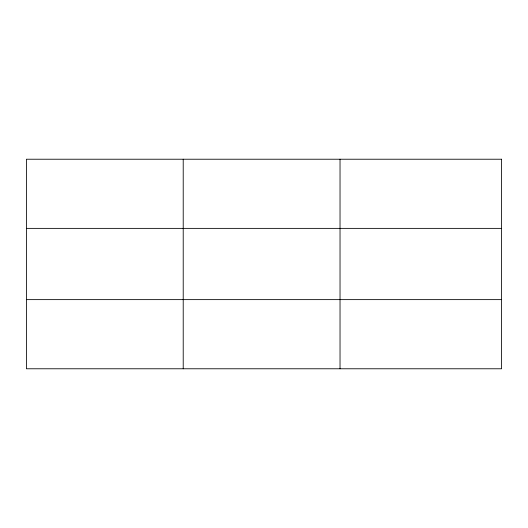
<?xml version="1.0" encoding="UTF-8"?>
<svg xmlns="http://www.w3.org/2000/svg" width="528" height="528" viewBox="0 0 528 528"><rect width="100%" height="100%" fill="white"/><g stroke="black" fill="none" stroke-linecap="round" stroke-linejoin="round"><path stroke-width="0.79" d="M183.216 368.775L183.216 159.225M340.032 368.775L340.032 159.225M26.4 228.373L501.6 228.373M26.4 299.627L501.6 299.627M501.6 159.225L501.6 368.775L26.4 368.775L26.4 159.225L501.6 159.225"/></g></svg>
